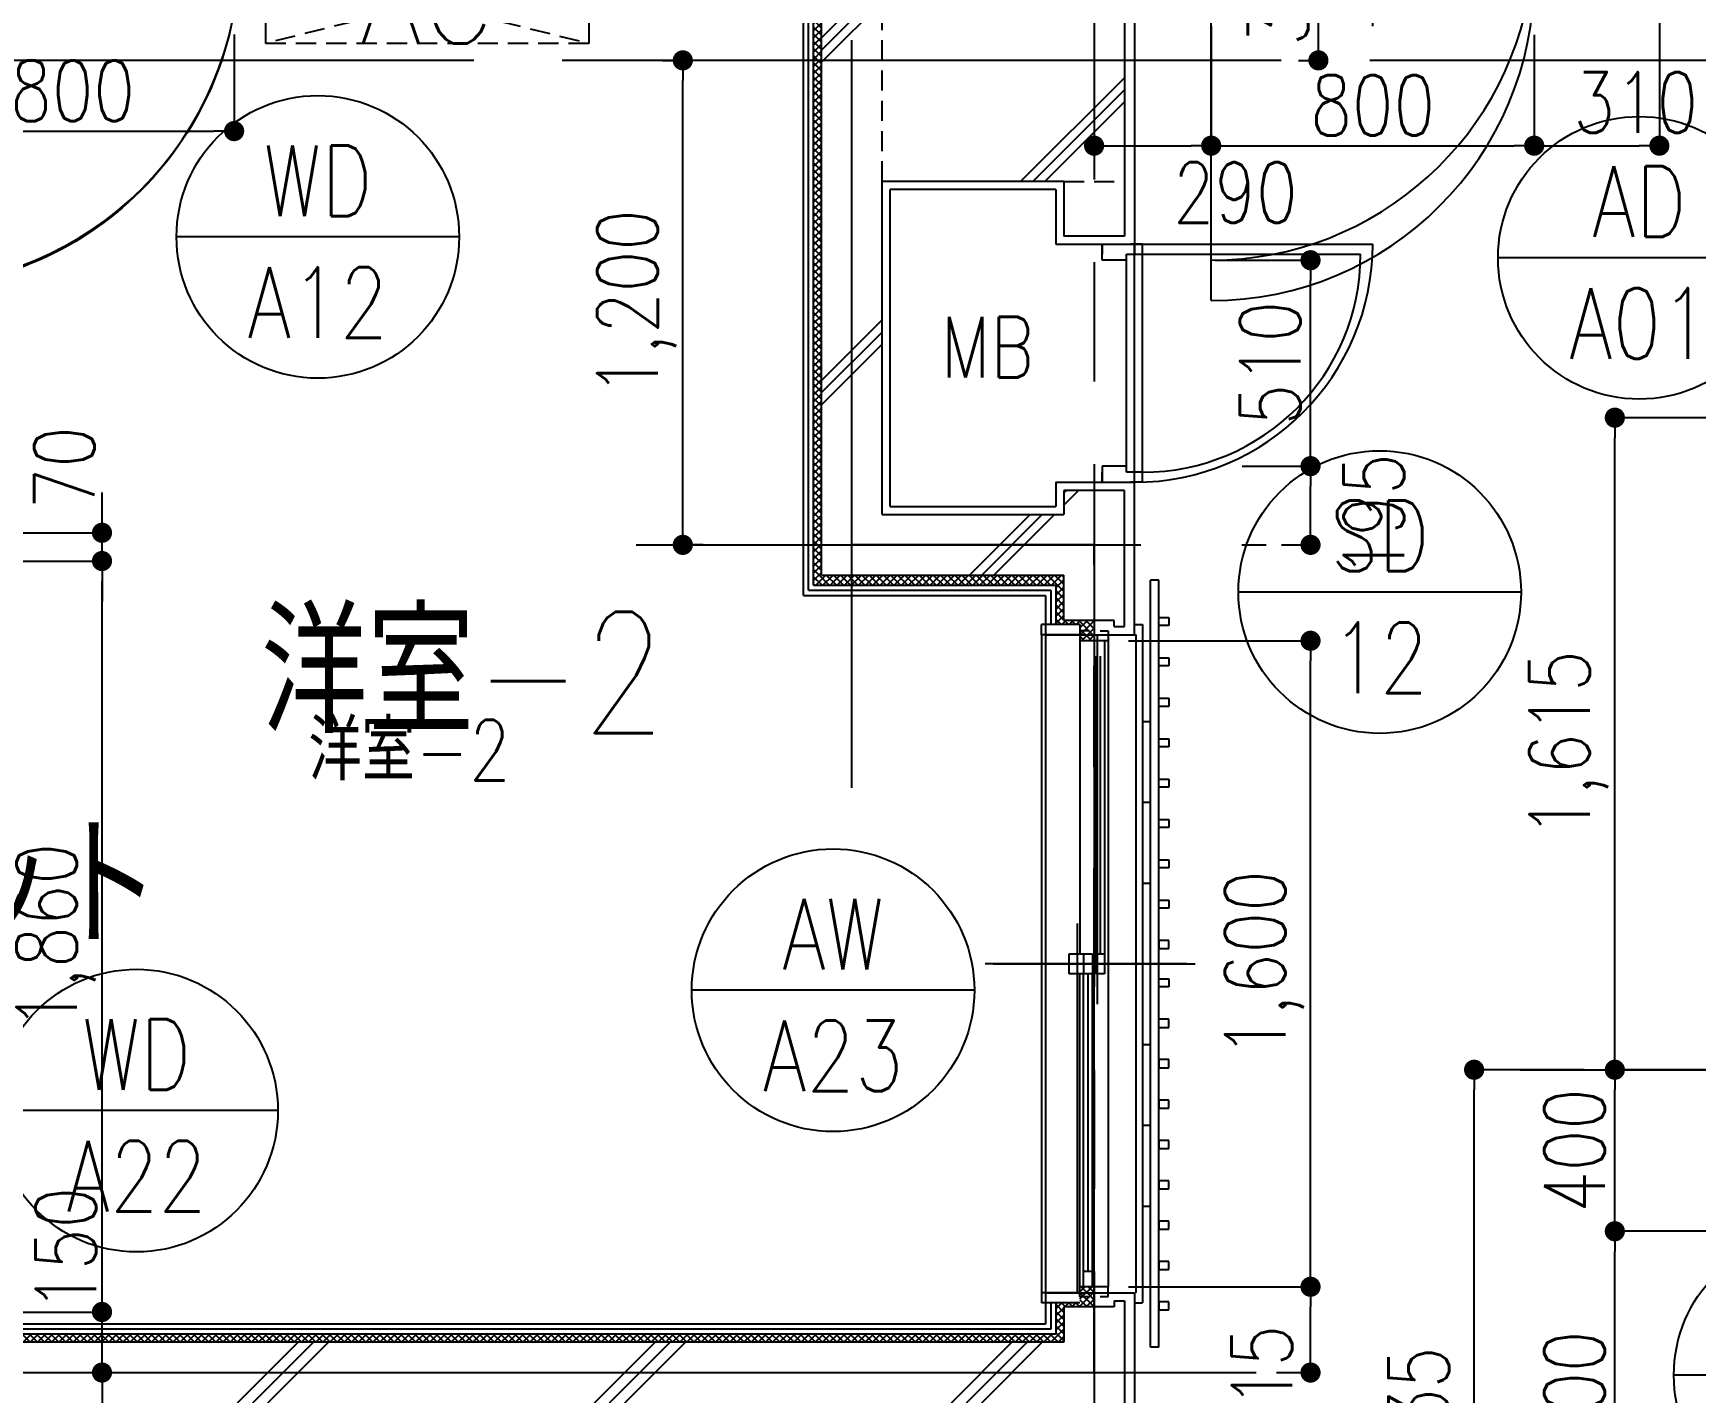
# Model space of a CAD drawing. Header units: millimetres. Extents: x 15495 to 166182, y -39946 to 18307.
# Drawn here: x 99362 to 103480, y -31061 to -27694 of the extents above; entities that cross this region are included whole.
import ezdxf
from ezdxf.enums import TextEntityAlignment as Align

# ---------------------------------------------------------------- set-up
doc = ezdxf.new("R2010")
doc.units = ezdxf.units.MM
doc.header["$LTSCALE"] = 1000
doc.linetypes.add('CENTER', pattern=[2, 1.25, -0.25, 0.25, -0.25])
doc.linetypes.add('DASHED2', pattern=[0.375, 0.25, -0.125])
doc.layers.get('0').update_dxf_attribs({"linetype": 'CONTINUOUS'})
for name, color, linetype in [('DT_ID', 13, 'CONTINUOUS'), ('E_TEXT', 3, 'CONTINUOUS'), ('F_FITT1-100', 5, 'CONTINUOUS'), ('F_FITT1-50', 5, 'CONTINUOUS'), ('F_FITT2-100', 1, 'CONTINUOUS'), ('F_FITT2-50', 1, 'CONTINUOUS'), ('K-A_EQP-50', 60, 'CONTINUOUS'), ('SF-F_FITT1-100', 5, 'CONTINUOUS'), ('TF-A_ELSE-100', 6, 'CONTINUOUS'), ('TF-A_ELSE-50', 6, 'CONTINUOUS'), ('TF-A_EQP-50', 60, 'CONTINUOUS'), ('TF-DT_ID-100', 13, 'CONTINUOUS'), ('TF-E_DIM-50', 3, 'CONTINUOUS'), ('TF-E_GRID-100', 1, 'CENTER'), ('TF-E_GRID-50', 1, 'CENTER'), ('TF-E_TEXT-100', 3, 'CONTINUOUS'), ('TF-E_TEXT-50', 3, 'CONTINUOUS'), ('TF-F_FINI1-100', 190, 'CONTINUOUS'), ('TF-F_FINI1-50', 190, 'CONTINUOUS'), ('TF-F_FINI2-50', 1, 'CONTINUOUS'), ('TF-F_FITT1-100', 5, 'CONTINUOUS'), ('TF-F_FITT1-50', 5, 'CONTINUOUS'), ('TF-F_HAT1-50', 9, 'CONTINUOUS'), ('TF-F_LAY2-100', 6, 'CONTINUOUS'), ('TF-F_LAY2-50', 6, 'CONTINUOUS'), ('TF-H-AREA-50', 1, 'CENTER'), ('TF-R_COLM-50', 7, 'CONTINUOUS'), ('TF-R_EWALL-50', 7, 'CONTINUOUS'), ('TF-U_FIRE-50', 9, 'CONTINUOUS'), ('TF-U_LGS-50', 120, 'CONTINUOUS')]:
    doc.layers.add(name, color=color, linetype=linetype)
doc.styles.add('DIM', font='romans.shx', dxfattribs={"width": 0.8, "bigfont": 'bigfont.shx'})
doc.styles.add('ROOM', font='romans.shx', dxfattribs={"width": 0.8, "bigfont": 'bigfont.shx'})
doc.styles.get("Standard").update_dxf_attribs({"font": 'txt.shx', "bigfont": 'bigfont.shx'})
doc.dimstyles.new('DIM50_3_3', dxfattribs={"dimscale": 50, "dimtxt": 3, "dimasz": 1, "dimexe": 0, "dimexo": 1, "dimgap": 0.5, "dimtad": 1, "dimdec": 1, "dimdsep": 46, "dimlunit": 6, "dimtxsty": 'DIM', "dimblk1": 'DOT', "dimblk2": 'DOT', "dimsah": 1, "dimcen": 1, "dimclrd": 256, "dimclre": 256, "dimclrt": 256, "dimadec": 0, "dimazin": 0, "dimtfac": 1, "dimtdec": 1, "dimtix": 1, "dimtmove": 2, "dimatfit": 3, "dimldrblk": 'DOT', "dimfxl": 1, "dimtvp": 0.833333, "dimtolj": 1, "dimarcsym": 0})
pattern_1 = [(45, (-133336.485, -63816.77), (-8.8388348, 8.8388348), []), (135, (-133336.485, -63816.77), (-8.8388348, -8.8388348), [])]

# ---------------------------------------------------------------- blocks, each defined once
blk = doc.blocks.new('TATEGU-KIGOU')
at = {"color": 2}
blk.add_line((350, 0), (-350, 0), dxfattribs=at)
blk.add_circle((0, 0), 350, dxfattribs=at)
at = {"color": 2, "style": 'ROOM', "width": 0.8}
for tag, p in [('建具種別', (0, 51.6)), ('建具番号', (0, -250.1))]:
    blk.add_attdef(tag, text='', height=175, dxfattribs=at).set_placement(p, align=Align.CENTER)
at = {"flags": 1}
for tag, p in [('内法寸法（W）', (-414, -713.8)), ('内法寸法（H）', (-414, -1063.8)), ('階', (-373.6, -1414.3)), ('部屋名', (-373.6, -1786.8)), ('メーカー名', (-373.6, -2148.9)), ('値段', (-373.6, -2498.9)), ('重量', (-373.6, -2848.9)), ('建具形状', (-373.6, -3199)), ('開閉方式', (-373.6, -3549)), ('取付場所', (-373.6, -3899)), ('見込', (-373.6, -4296.3)), ('扉厚', (-373.6, -4646.3)), ('仕上', (-373.6, -4996.3)), ('ガラス', (-373.6, -5346.3)), ('建具金物', (-373.6, -5696.3)), ('枠形状', (-373.6, -6046.3)), ('沓摺形状', (-373.6, -6396.3)), ('特記事項', (-373.6, -6746.3)), ('防火性能', (-373.6, -7096.3))]:
    blk.add_attdef(tag, p, '', height=175, dxfattribs=at)
blk = doc.blocks.new('AD-A01_100')
at = {"layer": 'F_FITT1-100'}
blk.add_line((0, -719.999925), (0, 0), dxfattribs=at)
blk.add_arc((0, 80.000075), 800, 270, 354.260824124, dxfattribs=at)
blk = doc.blocks.new('SD-12_100')
at = {"layer": 'F_FITT1-100'}
for p, q in [((0, 0), (590.0005, 0)), ((0, -590.0005), (0, 0))]:
    blk.add_line(p, q, dxfattribs=at)
blk.add_arc((0, 0), 590.0005, 270, 0, dxfattribs=at)
blk = doc.blocks.new('WD-A12_100')
at = {"layer": 'F_FITT1-100'}
blk.add_line((0, 0), (-2.9, 830), dxfattribs=at)
blk.add_arc((0, 0), 830, 0, 90.1978, dxfattribs=at)
blk = doc.blocks.new('ROOM')
at = {"layer": 'DT_ID', "flags": 1}
for tag, p in [('室番号', (0, 500)), ('面積', (0, -500)), ('内装制限', (0, -1000)), ('仕上レベル', (0, -1500)), ('スラブレベル', (0, -2000)), ('天井高', (0, -2500)), ('床下地', (0, -3000)), ('床仕上', (0, -3500)), ('巾木高さ', (0, -4000)), ('巾木仕上', (0, -4500)), ('壁下地', (0, -5000)), ('壁仕上', (0, -5500)), ('天井下地', (0, -6000)), ('天井仕上', (0, -6500)), ('見切縁', (0, -7000)), ('備考', (0, -7500))]:
    blk.add_attdef(tag, p, '', height=300, dxfattribs=at)
at = {"layer": 'E_TEXT', "style": 'ROOM', "width": 0.8}
blk.add_attdef('室名', (0, 0), '', height=300, dxfattribs=at)
blk = doc.blocks.new('AW-A23_100')
at = {"layer": 'F_FITT1-100'}
for p, q in [((128.4, 715), (128.4, 1630)), ((78.4, 915), (78.4, 0)), ((-101.6, 815), (303.4, 815))]:
    blk.add_line(p, q, dxfattribs=at)
at = {"layer": 'F_FITT2-100'}
for p, q in [((0, 1630), (0, 0)), ((223.4, 1630), (223.4, 0))]:
    blk.add_line(p, q, dxfattribs=at)
at = {"layer": 'SF-F_FITT1-100'}
blk.add_line((350, 814.7), (-150, 814.7), dxfattribs=at)
blk = doc.blocks.new('TF-BLOCK_100')
at = {"layer": 'TF-A_ELSE-100'}
for p, q in [((10840, 3312.5), (10840, 5212.5)), ((10860, 5212.5), (10840, 5212.5)), ((10860, 3312.5), (10860, 5212.5)), ((10860, 3312.5), (10840, 3312.5))]:
    blk.add_line(p, q, dxfattribs=at)
at = {"layer": 'TF-E_GRID-100'}
for p, q in [((10700, 15500), (10700, -4608.96)), ((30632.81, 6500), (-4082.3, 6500))]:
    blk.add_line(p, q, dxfattribs=at)
at = {"layer": 'TF-F_FINI1-100'}
for p, q in [((9980, 5175), (9980, 6765)), ((10800, 6625), (10800, 6020)), ((10195, 5395), (10195, 6180)), ((10605, 6180), (10195, 6180)), ((10605, 6180), (10605, 6045)), ((10605, 6045), (10800, 6045)), ((10605.2, 5455.36), (10605, 5395)), ((10605.2, 5455.36), (10800.2, 5455.36)), ((10800, 5077.5), (10800, 5455.37)), ((10195, 5395), (10605, 5395)), ((9980, 5175), (10580, 5175)), ((10580, 5175), (10580, 5077.51)), ((10580, 5077.51), (10804.27, 5077.51)), ((10580, 3447.51), (10580, 3370)), ((10580, 3447.51), (10800, 3447.51)), ((10800, 3447.5), (10800, 3150)), ((10580, 3370), (6829.5, 3370))]:
    blk.add_line(p, q, dxfattribs=at)
at = {"layer": 'TF-F_LAY2-100'}
for p, q in [((10820, 4862.5), (10840, 4862.5)), ((10820, 4662.5), (10840, 4662.5)), ((10820, 4462.5), (10840, 4462.5)), ((10820, 4262.5), (10840, 4262.5)), ((10820, 4262.5), (10840, 4262.5)), ((10820, 4062.5), (10840, 4062.5)), ((10820, 3862.5), (10840, 3862.5)), ((10820, 3662.5), (10840, 3662.5))]:
    blk.add_line(p, q, dxfattribs=at)
at = {"layer": 'TF-F_LAY2-100', "linetype": 'Continuous'}
blk.add_line((10820, 3462.5), (10840, 3462.5), dxfattribs=at)
at = {"layer": 'TF-DT_ID-100'}
for p, values in [((8777.28, 6062.83), {'建具種別': 'WD', '建具番号': 'A12'}), ((12050.32, 6010.98), {'建具種別': 'AD', '建具番号': 'A01'}), ((11407.3, 5183.17), {'建具種別': 'SD', '建具番号': '12'}), ((10053.47, 4196.93), {'建具種別': 'AW', '建具番号': 'A23'}), ((8328.39, 3898.8), {'建具種別': 'WD', '建具番号': 'A22'}), ((12485.87, 3243.37), {'建具種別': 'AD', '建具番号': 'A01'})]:
    blk.add_blockref('TATEGU-KIGOU', p, dxfattribs=at).add_auto_attribs(values)
at = {"layer": 'TF-E_TEXT-100'}
ref = blk.add_blockref('ROOM', (8636.81, 4833.98), dxfattribs=at)
ref.add_attrib('室名', '洋室-2', (8636.81, 4833.98), dxfattribs={"height": 300, "style": 'ROOM', "width": 0.8})
ref = blk.add_blockref('ROOM', (6802.32, 4305.75), dxfattribs=at)
ref.add_attrib('室名', 'クローゼット', (6802.32, 4305.75), dxfattribs={"height": 300, "style": 'ROOM', "width": 0.8})
at = {"layer": 'TF-F_FITT1-100', "yscale": -1}
blk.add_blockref('WD-A12_100', (7752.58, 6765), dxfattribs=at)
at = {"layer": 'TF-F_FITT1-100'}
for name, p in [('AD-A01_100', (10990, 6725)), ('SD-12_100', (10800, 6045)), ('AW-A23_100', (10580, 3447.51))]:
    blk.add_blockref(name, p, dxfattribs=at)
blk = doc.blocks.new('DOT')
at = {"color": 0, "linetype": 'ByBlock'}
blk.add_line((-0.5, 0), (-1, 0), dxfattribs=at)
at = {"color": 0, "linetype": 'ByBlock', "const_width": 0.5}
blk.add_lwpolyline([(-0.25, 0, 1), (0.25, 0, 1)], format="xyb", close=True, dxfattribs=at)
blk = doc.blocks.new('*D704')
at = {"layer": 'TF-E_DIM-50', "lineweight": -2}
for p, q in [((103079.6, -27710.4), (103079.6, -27972.7)), ((102279.6, -27734.1), (102279.6, -27972.7)), ((102329.6, -27972.7), (103029.6, -27972.7))]:
    blk.add_line(p, q, dxfattribs=at)
at = {"layer": 'TF-E_DIM-50', "lineweight": -2, "xscale": 50, "yscale": 50, "zscale": 50, "rotation": 180}
blk.add_blockref('DOT', (102279.6, -27972.7), dxfattribs=at)
at = {"layer": 'TF-E_DIM-50', "lineweight": -2, "xscale": 50, "yscale": 50, "zscale": 50}
blk.add_blockref('DOT', (103079.6, -27972.7), dxfattribs=at)
at = {"layer": 'TF-E_DIM-50', "insert": (102679.6, -27872.7), "char_height": 150, "attachment_point": 5, "style": 'DIM'}
blk.add_mtext('\\A1;800', dxfattribs=at)
blk = doc.blocks.new('_DOT')
at = {"color": 0, "linetype": 'ByBlock'}
blk.add_line((-0.5, 0), (-1, 0), dxfattribs=at)
at = {"color": 0, "linetype": 'ByBlock', "const_width": 0.5}
blk.add_lwpolyline([(-0.25, 0, 1), (0.25, 0, 1)], format="xyb", close=True, dxfattribs=at)
blk = doc.blocks.new('AD-A01_50')
at = {"layer": 'F_FITT1-50'}
for p, q in [((-60, 720), (-60, -140)), ((-460, 40), (-460, -240)), ((-920, -140), (-920, -60)), ((-920, -60), (-860, -60)), ((-860.0015, -140), (-860.0015, -60)), ((-59.9985, -80), (-860, -80)), ((0.0015, -60), (-59.9985, -60)), ((-59.9985, -120), (-860, -120)), ((-860, -140), (-920, -140)), ((-59.9985, -140), (0.0015, -140))]:
    blk.add_line(p, q, dxfattribs=at)
blk.add_arc((-60, -80), 800, 90, 180, dxfattribs=at)
blk = doc.blocks.new('*D702')
at = {"layer": 'TF-E_DIM-50', "lineweight": -2}
for p, q in [((102406.1, -28766.4), (102525.6, -28766.4)), ((102525.6, -28911.4), (102525.6, -28816.4)), ((102454, -28961.4), (102525.6, -28961.4))]:
    blk.add_line(p, q, dxfattribs=at)
at = {"layer": 'TF-E_DIM-50', "lineweight": -2, "xscale": 50, "yscale": 50, "zscale": 50}
for p, rotation in [((102525.6, -28766.4), 90), ((102525.6, -28961.4), 270)]:
    blk.add_blockref('DOT', p, dxfattribs=dict(at, rotation=rotation))
at = {"layer": 'TF-E_DIM-50', "insert": (102682.5, -28889), "char_height": 150, "attachment_point": 5, "rotation": 90, "style": 'DIM'}
blk.add_mtext('\\A1;195', dxfattribs=at)
blk = doc.blocks.new('SD-12_50')
at = {"layer": 'F_FITT1-50'}
for p, q in [((-79.99925, 0), (-49.99925, 0)), ((-79.99925, 0), (-79.99925, -25)), ((-79.99925, -40), (-79.99925, 0)), ((20.00075, 0), (-9.99925, 0)), ((20.00075, -590), (20.00075, 0)), ((-19.99925, -40), (-79.99925, -40)), ((-19.99925, -565), (-19.99925, -25)), ((-19.99925, -25), (560.00075, -25)), ((-19.99925, -550), (-79.99925, -550)), ((-79.99925, -550), (-79.99925, -590)), ((-79.99925, -590), (-79.99925, -565)), ((20.00075, -565), (-19.99925, -565)), ((-79.99925, -590), (-49.99925, -590)), ((20.00075, -590), (-9.99925, -590))]:
    blk.add_line(p, q, dxfattribs=at)
blk.add_arc((20.00075, -25), 540, 270, 0, dxfattribs=at)
blk = doc.blocks.new('*D636')
at = {"layer": 'TF-E_DIM-50', "lineweight": -2}
for p, q in [((102289.5, -28256.4), (102525.6, -28256.4)), ((102525.6, -28716.4), (102525.6, -28306.4)), ((102356.1, -28766.4), (102525.6, -28766.4))]:
    blk.add_line(p, q, dxfattribs=at)
at = {"layer": 'TF-E_DIM-50', "lineweight": -2, "xscale": 50, "yscale": 50, "zscale": 50}
for p, rotation in [((102525.6, -28256.4), 90), ((102525.6, -28766.4), 270)]:
    blk.add_blockref('DOT', p, dxfattribs=dict(at, rotation=rotation))
at = {"layer": 'TF-E_DIM-50', "insert": (102425.6, -28511.4), "char_height": 150, "attachment_point": 5, "rotation": 90, "style": 'DIM'}
blk.add_mtext('\\A1;510', dxfattribs=at)
blk = doc.blocks.new('*D634')
at = {"layer": 'TF-E_DIM-50', "lineweight": -2}
for p, q in [((100920.9, -27761.4), (100970.9, -27761.4)), ((100970.9, -28911.4), (100970.9, -27811.4)), ((101020.9, -28961.4), (100970.9, -28961.4))]:
    blk.add_line(p, q, dxfattribs=at)
at = {"layer": 'TF-E_DIM-50', "lineweight": -2, "xscale": 50, "yscale": 50, "zscale": 50}
for p, rotation in [((100970.9, -27761.4), 90), ((100970.9, -28961.4), 270)]:
    blk.add_blockref('DOT', p, dxfattribs=dict(at, rotation=rotation))
at = {"layer": 'TF-E_DIM-50', "insert": (100856.6, -28361.4), "char_height": 150, "attachment_point": 5, "rotation": 90, "style": 'DIM'}
blk.add_mtext('\\A1;1,200', dxfattribs=at)
blk = doc.blocks.new('WD-A12_50')
at = {"layer": 'F_FITT1-50'}
for p, q in [((-440, 146.9), (-440, -93.1)), ((-880, 90), (-855, 90)), ((-880, 90), (-880, -10)), ((-855, 90), (-855, 45.4)), ((0, 90), (-25, 90)), ((-25, 90), (-25, 45.4)), ((0, 90), (0, -10)), ((-840, 45.4), (-855, 45.4)), ((-840, 31.5), (-840, 45.4)), ((-40, 31.5), (-40, 45.4)), ((-40, 45.4), (-25, 45.4)), ((-855, 31.5), (-855, -10)), ((-855, 31.5), (-840, 31.5)), ((-26.8, 29.7), (-853.1, 29.7)), ((-853.1, 29.7), (-853.1, -0.8)), ((-25, 31.5), (-40, 31.5)), ((-26.8, 29.7), (-26.8, -0.8)), ((-25, 31.5), (-25, -10)), ((-855, -10), (-880, -10)), ((-853.1, -0.8), (-26.8, -0.8)), ((-853.1, -0.8), (-853.1, -824.8)), ((-25, -10), (0, -10))]:
    blk.add_line(p, q, dxfattribs=at)
blk.add_arc((-852.8, 1.2), 826, 269.9767, 359.8636, dxfattribs=at)
blk = doc.blocks.new('*D601')
at = {"layer": 'TF-E_DIM-50', "lineweight": -2}
for p, q in [((102074.6, -30798.9), (102525.6, -30798.9)), ((102525.6, -30961.4), (102525.6, -30848.9)), ((102441.3, -31011.4), (102525.6, -31011.4))]:
    blk.add_line(p, q, dxfattribs=at)
at = {"layer": 'TF-E_DIM-50', "lineweight": -2, "xscale": 50, "yscale": 50, "zscale": 50}
for p, rotation in [((102525.6, -30798.9), 90), ((102525.6, -31011.4), 270)]:
    blk.add_blockref('DOT', p, dxfattribs=dict(at, rotation=rotation))
at = {"layer": 'TF-E_DIM-50', "insert": (102405.2, -31047.9), "char_height": 150, "attachment_point": 5, "rotation": 90, "style": 'DIM'}
blk.add_mtext('\\A1;215', dxfattribs=at)
blk = doc.blocks.new('*D599')
at = {"layer": 'TF-E_DIM-50', "lineweight": -2}
for p, q in [((99532.4, -30811.4), (99532.4, -30761.4)), ((99079.6, -30861.4), (99532.4, -30861.4)), ((99532.4, -31011.4), (99532.4, -30861.4)), ((99402.5, -31011.4), (99532.4, -31011.4)), ((99532.4, -31061.4), (99532.4, -31111.4))]:
    blk.add_line(p, q, dxfattribs=at)
at = {"layer": 'TF-E_DIM-50', "lineweight": -2, "xscale": 50, "yscale": 50, "zscale": 50}
for p, rotation in [((99532.4, -30861.4), 270), ((99532.4, -31011.4), 90)]:
    blk.add_blockref('DOT', p, dxfattribs=dict(at, rotation=rotation))
at = {"layer": 'TF-E_DIM-50', "insert": (99442.8, -30706), "char_height": 150, "attachment_point": 5, "rotation": 90, "style": 'DIM'}
blk.add_mtext('\\A1;150', dxfattribs=at)
blk = doc.blocks.new('*D598')
at = {"layer": 'TF-E_DIM-50', "lineweight": -2}
for p, q in [((99079.6, -29001.4), (99532.4, -29001.4)), ((99532.4, -30811.4), (99532.4, -29051.4)), ((99169.2, -30861.4), (99532.4, -30861.4))]:
    blk.add_line(p, q, dxfattribs=at)
at = {"layer": 'TF-E_DIM-50', "lineweight": -2, "xscale": 50, "yscale": 50, "zscale": 50}
for p, rotation in [((99532.4, -29001.4), 90), ((99532.4, -30861.4), 270)]:
    blk.add_blockref('DOT', p, dxfattribs=dict(at, rotation=rotation))
at = {"layer": 'TF-E_DIM-50', "insert": (99418.1, -29931.4), "char_height": 150, "attachment_point": 5, "rotation": 90, "style": 'DIM'}
blk.add_mtext('\\A1;1,860', dxfattribs=at)
blk = doc.blocks.new('*D628')
at = {"layer": 'TF-E_DIM-50', "lineweight": -2}
for p, q in [((99532.4, -28881.4), (99532.4, -28831.4)), ((99097, -28931.4), (99532.4, -28931.4)), ((99532.4, -29001.4), (99532.4, -28931.4)), ((99079.6, -29001.4), (99532.4, -29001.4)), ((99532.4, -29051.4), (99532.4, -29101.4))]:
    blk.add_line(p, q, dxfattribs=at)
at = {"layer": 'TF-E_DIM-50', "lineweight": -2, "xscale": 50, "yscale": 50, "zscale": 50}
for p, rotation in [((99532.4, -28931.4), 270), ((99532.4, -29001.4), 90)]:
    blk.add_blockref('DOT', p, dxfattribs=dict(at, rotation=rotation))
at = {"layer": 'TF-E_DIM-50', "insert": (99439.2, -28770.5), "char_height": 150, "attachment_point": 5, "rotation": 90, "style": 'DIM'}
blk.add_mtext('\\A1;70', dxfattribs=at)
blk = doc.blocks.new('*D600')
at = {"layer": 'TF-E_DIM-50', "lineweight": -2}
for p, q in [((102074.6, -29198.9), (102525.6, -29198.9)), ((102525.6, -30748.9), (102525.6, -29248.9)), ((102074.6, -30798.9), (102525.6, -30798.9))]:
    blk.add_line(p, q, dxfattribs=at)
at = {"layer": 'TF-E_DIM-50', "lineweight": -2, "xscale": 50, "yscale": 50, "zscale": 50}
for p, rotation in [((102525.6, -29198.9), 90), ((102525.6, -30798.9), 270)]:
    blk.add_blockref('DOT', p, dxfattribs=dict(at, rotation=rotation))
at = {"layer": 'TF-E_DIM-50', "insert": (102411.3, -29998.9), "char_height": 150, "attachment_point": 5, "rotation": 90, "style": 'DIM'}
blk.add_mtext('\\A1;1,600', dxfattribs=at)
blk = doc.blocks.new('AW-A23_50')
at = {"layer": 'F_FITT1-50'}
for p, q in [((65, 10.001375), (65, -14.998625)), ((65, 10.001375), (85, 10.001375)), ((115, 10.001375), (135, 10.001375)), ((135, 25.001375), (230, 25.001375)), ((135, 10.001375), (135, -14.998625)), ((135, 0.001375), (230, 0.001375)), ((230, 0.001375), (230, 25.001375)), ((65, -14.998625), (135, -14.998625)), ((104, -14.998625), (104, -52.998625)), ((126, -14.998625), (126, -52.998625)), ((104, -52.998625), (126, -52.998625)), ((115, -52.998625), (115, -789.998875)), ((349.99925, -814.998625), (-150.00075, -814.998625)), ((74, -839.998875), (74, -789.998875)), ((74, -789.998875), (96, -789.998875)), ((96, -789.998875), (96, -839.998875)), ((104, -839.998875), (104, -789.998875)), ((104, -789.998875), (161.5, -789.998875)), ((126, -839.998875), (126, -789.998875)), ((161.5, -789.998875), (161.5, -839.998875)), ((96, -839.998875), (74, -839.998875)), ((85, -1576.998625), (85, -839.998875)), ((161.5, -839.998875), (104, -839.998875)), ((74, -1614.998625), (74, -1576.998625)), ((65, -1614.998625), (135, -1614.998625)), ((65, -1639.998625), (65, -1614.998625)), ((85, -1639.998625), (65, -1639.998625)), ((115, -1639.998625), (135, -1639.998625)), ((135, -1639.998625), (135, -1614.998625)), ((135, -1629.998625), (230, -1629.998625)), ((135, -1654.998625), (135, -1639.998625)), ((230, -1629.998625), (230, -1654.998625)), ((135, -1654.998625), (230, -1654.998625))]:
    blk.add_line(p, q, dxfattribs=at)
at = {"layer": 'F_FITT2-50'}
for p, q in [((-20, -1654.998), (-20, 25.00075)), ((0, 25.00075), (-20, 25.00075)), ((230, -1629.998625), (230, 0.001375)), ((65, -1614.998625), (65, -14.998625)), ((104, -14.998625), (104, -789.998875)), ((126, -14.998625), (126, -789.998875)), ((135, -14.998625), (135, -789.998875)), ((74, -1576.998625), (74, -839.998875)), ((96, -1576.998625), (96, -839.998875)), ((135, -1614.998625), (135, -839.998875)), ((0, -1654.998), (-20, -1654.998))]:
    blk.add_line(p, q, dxfattribs=at)
blk = doc.blocks.new('*D602')
at = {"layer": 'TF-E_DIM-50', "lineweight": -2}
for p, q in [((99059.6, -27702.4), (99059.6, -27936.6)), ((99859.6, -27697), (99859.6, -27936.6)), ((99109.6, -27936.6), (99809.6, -27936.6))]:
    blk.add_line(p, q, dxfattribs=at)
at = {"layer": 'TF-E_DIM-50', "lineweight": -2, "xscale": 50, "yscale": 50, "zscale": 50, "rotation": 180}
blk.add_blockref('DOT', (99059.6, -27936.6), dxfattribs=at)
at = {"layer": 'TF-E_DIM-50', "lineweight": -2, "xscale": 50, "yscale": 50, "zscale": 50}
blk.add_blockref('DOT', (99859.6, -27936.6), dxfattribs=at)
at = {"layer": 'TF-E_DIM-50', "insert": (99459.6, -27836.6), "char_height": 150, "attachment_point": 5, "style": 'DIM'}
blk.add_mtext('\\A1;800', dxfattribs=at)
blk = doc.blocks.new('AC')
at = {"layer": 'K-A_EQP-50', "linetype": 'DASHED2', "ltscale": 0.2}
for p, q in [((-800, 0), (-800, 200)), ((0, 200), (-800, 0)), ((-800, 200), (0, 0)), ((-800, 200), (0, 200)), ((0, 200), (0, 0)), ((0, 0), (-800, 0))]:
    blk.add_line(p, q, dxfattribs=at)
at = {"layer": 'K-A_EQP-50'}
blk.add_text('AC', height=200, dxfattribs=at).set_placement((-400, 100), align=Align.MIDDLE)
blk = doc.blocks.new('*D639')
at = {"layer": 'TF-E_DIM-50', "lineweight": -2}
for p, q in [((102129.6, -27381.4), (102545.1, -27381.4)), ((102545.1, -27711.4), (102545.1, -27431.4)), ((102496, -27761.4), (102545.1, -27761.4))]:
    blk.add_line(p, q, dxfattribs=at)
at = {"layer": 'TF-E_DIM-50', "lineweight": -2, "xscale": 50, "yscale": 50, "zscale": 50}
for p, rotation in [((102545.1, -27381.4), 90), ((102545.1, -27761.4), 270)]:
    blk.add_blockref('DOT', p, dxfattribs=dict(at, rotation=rotation))
at = {"layer": 'TF-E_DIM-50', "insert": (102445.1, -27571.4), "char_height": 150, "attachment_point": 5, "rotation": 90, "style": 'DIM'}
blk.add_mtext('\\A1;380', dxfattribs=at)
blk = doc.blocks.new('*D635')
at = {"layer": 'TF-E_DIM-50', "lineweight": -2}
for p, q in [((102279.6, -27676.4), (102279.6, -27972.7)), ((101989.6, -27748.3), (101989.6, -27972.7)), ((102039.6, -27972.7), (102229.6, -27972.7))]:
    blk.add_line(p, q, dxfattribs=at)
at = {"layer": 'TF-E_DIM-50', "lineweight": -2, "xscale": 50, "yscale": 50, "zscale": 50, "rotation": 180}
blk.add_blockref('DOT', (101989.6, -27972.7), dxfattribs=at)
at = {"layer": 'TF-E_DIM-50', "lineweight": -2, "xscale": 50, "yscale": 50, "zscale": 50}
blk.add_blockref('DOT', (102279.6, -27972.7), dxfattribs=at)
at = {"layer": 'TF-E_DIM-50', "insert": (102339.2, -28088.7), "char_height": 150, "attachment_point": 5, "style": 'DIM'}
blk.add_mtext('\\A1;290', dxfattribs=at)
blk = doc.blocks.new('*D658')
at = {"layer": 'TF-E_DIM-50', "lineweight": -2}
for p, q in [((103868.1, -30661.4), (103279.3, -30661.4)), ((103279.3, -31411.4), (103279.3, -30711.4)), ((103817.9, -31461.4), (103279.3, -31461.4))]:
    blk.add_line(p, q, dxfattribs=at)
at = {"layer": 'TF-E_DIM-50', "lineweight": -2, "xscale": 50, "yscale": 50, "zscale": 50}
for p, rotation in [((103279.3, -30661.4), 90), ((103279.3, -31461.4), 270)]:
    blk.add_blockref('DOT', p, dxfattribs=dict(at, rotation=rotation))
at = {"layer": 'TF-E_DIM-50', "insert": (103179.3, -31061.4), "char_height": 150, "attachment_point": 5, "rotation": 90, "style": 'DIM'}
blk.add_mtext('\\A1;800', dxfattribs=at)
blk = doc.blocks.new('*D745')
at = {"layer": 'TF-E_DIM-50', "lineweight": -2}
for p, q in [((103203.2, -30261.4), (102930.8, -30261.4)), ((102930.8, -32046.4), (102930.8, -30311.4)), ((102982.1, -32096.4), (102930.8, -32096.4))]:
    blk.add_line(p, q, dxfattribs=at)
at = {"layer": 'TF-E_DIM-50', "lineweight": -2, "xscale": 50, "yscale": 50, "zscale": 50}
for p, rotation in [((102930.8, -30261.4), 90), ((102930.8, -32096.4), 270)]:
    blk.add_blockref('DOT', p, dxfattribs=dict(at, rotation=rotation))
at = {"layer": 'TF-E_DIM-50', "insert": (102816.5, -31178.9), "char_height": 150, "attachment_point": 5, "rotation": 90, "style": 'DIM'}
blk.add_mtext('\\A1;1,835', dxfattribs=at)
blk = doc.blocks.new('*D655')
at = {"layer": 'TF-E_DIM-50', "lineweight": -2}
for p, q in [((104129.6, -28646.4), (103279.3, -28646.4)), ((103279.3, -30211.4), (103279.3, -28696.4)), ((103369, -30261.4), (103279.3, -30261.4))]:
    blk.add_line(p, q, dxfattribs=at)
at = {"layer": 'TF-E_DIM-50', "lineweight": -2, "xscale": 50, "yscale": 50, "zscale": 50}
for p, rotation in [((103279.3, -28646.4), 90), ((103279.3, -30261.4), 270)]:
    blk.add_blockref('DOT', p, dxfattribs=dict(at, rotation=rotation))
at = {"layer": 'TF-E_DIM-50', "insert": (103165, -29453.9), "char_height": 150, "attachment_point": 5, "rotation": 90, "style": 'DIM'}
blk.add_mtext('\\A1;1,615', dxfattribs=at)
blk = doc.blocks.new('*D657')
at = {"layer": 'TF-E_DIM-50', "lineweight": -2}
for p, q in [((104129.6, -30261.4), (103279.3, -30261.4)), ((103279.3, -30611.4), (103279.3, -30311.4)), ((103829.1, -30661.4), (103279.3, -30661.4))]:
    blk.add_line(p, q, dxfattribs=at)
at = {"layer": 'TF-E_DIM-50', "lineweight": -2, "xscale": 50, "yscale": 50, "zscale": 50}
for p, rotation in [((103279.3, -30261.4), 90), ((103279.3, -30661.4), 270)]:
    blk.add_blockref('DOT', p, dxfattribs=dict(at, rotation=rotation))
at = {"layer": 'TF-E_DIM-50', "insert": (103179.3, -30461.4), "char_height": 150, "attachment_point": 5, "rotation": 90, "style": 'DIM'}
blk.add_mtext('\\A1;400', dxfattribs=at)
blk = doc.blocks.new('*D576')
at = {"layer": 'TF-E_DIM-50', "lineweight": -2}
for p, q in [((103079.6, -27698), (103079.6, -27972.7)), ((103389.6, -27811.4), (103389.6, -27972.7)), ((103129.6, -27972.7), (103339.6, -27972.7))]:
    blk.add_line(p, q, dxfattribs=at)
at = {"layer": 'TF-E_DIM-50', "lineweight": -2, "xscale": 50, "yscale": 50, "zscale": 50, "rotation": 180}
blk.add_blockref('DOT', (103079.6, -27972.7), dxfattribs=at)
at = {"layer": 'TF-E_DIM-50', "lineweight": -2, "xscale": 50, "yscale": 50, "zscale": 50}
blk.add_blockref('DOT', (103389.6, -27972.7), dxfattribs=at)
at = {"layer": 'TF-E_DIM-50', "insert": (103330.9, -27865.6), "char_height": 150, "attachment_point": 5, "style": 'DIM'}
blk.add_mtext('\\A1;310', dxfattribs=at)
blk = doc.blocks.new('TF-BLOCK_50')
at = {"layer": 'TF-F_HAT1-50'}
h = blk.add_hatch(dxfattribs=at)
h.set_pattern_fill('ANSI37', color=256, scale=100, style=0)
h.set_pattern_definition(pattern_1)
h.paths.add_polyline_path([(10700, 6820), (10005, 6820), (10005, 6805), (10700, 6805)])
h.paths.add_polyline_path([(10025, 6800), (10700, 6800), (10700, 6805), (10005, 6805), (10005, 6500), (10025, 6500)])
h = blk.add_hatch(dxfattribs=at)
h.set_pattern_fill('RC4', color=256, scale=30, style=0)
h.set_pattern_definition([(45, (-204470.77, -11899.1), (-424.264, 424.264), []), (45, (-204440.77, -11899.1), (-424.264, 424.264), []), (45, (-204410.77, -11899.1), (-424.264, 424.264), [])])
h.paths.add_polyline_path([(10700, 6500), (10175, 6500), (10175, 6200), (10625, 6200), (10700, 6200)], flags=17)
h.paths.add_polyline_path([(10700, 6800), (10175, 6800), (10175, 6500), (10700, 6500)])
h.paths.add_polyline_path([(10775, 6800), (10700, 6800), (10700, 6500), (10775, 6500)])
h.paths.add_polyline_path([(10775, 6500), (10700, 6500), (10700, 6200), (10775, 6200)])
h.paths.add_polyline_path([(10775, 6200), (10700, 6200), (10700, 6065), (10775, 6065)])
h.paths.add_polyline_path([(10700, 6200), (10625, 6200), (10625, 6065), (10700, 6065)], flags=17)
h.paths.add_polyline_path([(10175, 6500), (10025, 6500), (10025, 5225), (10625, 5225), (10625, 5112.51), (10700, 5112.51), (10700, 5435), (10625, 5435), (10625, 5375), (10175, 5375), (10175, 6200)])
h.paths.add_polyline_path([(10175, 6800), (10025, 6800), (10025, 6500), (10175, 6500)])
h.paths.add_polyline_path([(10775, 5435), (10700, 5435), (10700, 5112.51), (10750.04, 5112.5), (10750.04, 5097.5), (10775, 5097.5)])
h = blk.add_hatch(dxfattribs=at)
h.set_pattern_fill('ANSI37', color=256, scale=100, style=0)
h.set_pattern_definition(pattern_1)
h.paths.add_polyline_path([(10025, 6500), (10005, 6500), (10005, 5200), (10605, 5200), (10605, 5102.5), (10665, 5102.5), (10665, 5087.5), (10665, 5062.5), (10700, 5062.5), (10700, 5112.51), (10625, 5112.51), (10625, 5225), (10025, 5225)])
h = blk.add_hatch(dxfattribs=at)
h.set_pattern_fill('RC2', color=256, scale=50, style=0)
h.set_pattern_definition([(45, (-28400.75, -37379.5), (-441.942, 441.942), []), (45, (-28363.25, -37379.5), (-441.942, 441.942), []), (45, (-28325.75, -37379.5), (-441.942, 441.942), [])])
h.paths.add_polyline_path([(7442.04, 3175), (10775, 3175), (10775, 3325), (10175, 3325), (10175, 3355), (10025, 3355), (10025, 3325), (75, 3325), (75, 3960), (-50, 3960), (-50, 3975), (-75, 3975), (-75, 2545), (229.96, 2545.02), (229.96, 2560), (360, 2560.01), (360, 2645.01), (75, 2645.01), (75, 3175), (4775, 3175), (4775, 2525), (4825, 2525), (4825, 2075), (4925, 2075), (4925, 2475), (5070.17, 2475), (5070.17, 2575), (4925, 2575), (4925, 3175), (6260.33, 3175), (6260.33, 2575), (6120.17, 2575), (6120.17, 2475), (6426.48, 2475, -0.2049309)])
h = blk.add_hatch(dxfattribs=at)
h.set_pattern_fill('ANSI37', color=256, scale=100, style=0)
h.set_pattern_definition(pattern_1)
h.paths.add_polyline_path([(10625, 3412.5), (10700, 3412.5), (10700, 3462.5), (10665, 3462.5), (10665, 3437.5), (10665, 3422.5), (10605, 3422.5), (10605, 3345), (6817, 3345), (6817, 3325), (10625, 3325)])
at = {"layer": 'TF-A_ELSE-50'}
for p, q in [((10840, 3312.5), (10840, 5212.5)), ((10860, 5212.5), (10840, 5212.5)), ((10860, 3312.5), (10860, 5212.5)), ((10860, 5120), (10885, 5120)), ((10860, 5100), (10860, 5120)), ((10885, 5120), (10885, 5100)), ((10885, 5100), (10860, 5100)), ((10860, 5020), (10885, 5020)), ((10860, 5000), (10860, 5020)), ((10885, 5000), (10860, 5000)), ((10885, 5020), (10885, 5000)), ((10860, 4920), (10885, 4920)), ((10860, 4900), (10860, 4920)), ((10885, 4900), (10860, 4900)), ((10885, 4920), (10885, 4900)), ((10860, 4820), (10885, 4820)), ((10860, 4800), (10860, 4820)), ((10885, 4820), (10885, 4800)), ((10885, 4800), (10860, 4800)), ((10860, 4700), (10860, 4720)), ((10860, 4720), (10885, 4720)), ((10885, 4700), (10860, 4700)), ((10885, 4720), (10885, 4700)), ((10860, 4600), (10860, 4620)), ((10860, 4620), (10885, 4620)), ((10885, 4620), (10885, 4600)), ((10885, 4600), (10860, 4600)), ((10860, 4520), (10885, 4520)), ((10860, 4500), (10860, 4520)), ((10885, 4500), (10860, 4500)), ((10885, 4520), (10885, 4500)), ((10860, 4420), (10885, 4420)), ((10885, 4420), (10885, 4400)), ((10885, 4400), (10860, 4400)), ((10885, 4320), (10860, 4320)), ((10860, 4320), (10860, 4300)), ((10860, 4300), (10885, 4300)), ((10885, 4300), (10885, 4320)), ((10860, 4225), (10885, 4225)), ((10860, 4205), (10860, 4225)), ((10885, 4205), (10860, 4205)), ((10885, 4225), (10885, 4205)), ((10885, 4125), (10860, 4125)), ((10885, 4105), (10885, 4125)), ((10860, 4105), (10885, 4105)), ((10885, 4025), (10860, 4025)), ((10860, 4025), (10860, 4005)), ((10860, 4005), (10885, 4005)), ((10885, 4005), (10885, 4025)), ((10885, 3925), (10860, 3925)), ((10860, 3925), (10860, 3905)), ((10885, 3905), (10885, 3925)), ((10860, 3905), (10885, 3905)), ((10885, 3825), (10860, 3825)), ((10860, 3825), (10860, 3805)), ((10860, 3805), (10885, 3805)), ((10885, 3805), (10885, 3825)), ((10885, 3725), (10860, 3725)), ((10860, 3725), (10860, 3705)), ((10885, 3705), (10885, 3725)), ((10860, 3705), (10885, 3705)), ((10885, 3625), (10860, 3625)), ((10860, 3625), (10860, 3605)), ((10885, 3605), (10885, 3625)), ((10860, 3605), (10885, 3605)), ((10885, 3525), (10860, 3525)), ((10860, 3525), (10860, 3505)), ((10860, 3505), (10885, 3505)), ((10885, 3505), (10885, 3525)), ((10885, 3425), (10860, 3425)), ((10860, 3425), (10860, 3405)), ((10885, 3405), (10885, 3425)), ((10860, 3405), (10885, 3405)), ((10860, 3312.5), (10840, 3312.5))]:
    blk.add_line(p, q, dxfattribs=at)
at = {"layer": 'TF-E_GRID-50'}
for p, q in [((10700, 15455), (10700, -4653.96)), ((12100, 10837.8), (12100, 6330.62)), ((10100, 4697.95), (10100, 7130.28)), ((31163.65, 6500), (-4082.3, 6500)), ((9565.58, 5300), (11126.52, 5300)), ((11755.37, 4000), (16045.65, 4000)), ((0, 3250), (11101.72, 3250))]:
    blk.add_line(p, q, dxfattribs=at)
at = {"layer": 'TF-F_FINI1-50'}
for p, q in [((9980, 5175), (9980, 6765)), ((10800, 6625), (10800, 6045)), ((10195, 5395), (10195, 6180)), ((10605, 6180), (10195, 6180)), ((10605, 6180), (10605, 6045)), ((10605, 6045), (10800, 6045)), ((10605, 5455), (10800, 5455)), ((10605, 5455), (10605, 5395)), ((10800, 5077.5), (10800, 5455)), ((10195, 5395), (10605, 5395)), ((9980, 5175), (10580, 5175)), ((10580, 5175), (10580, 5102.5)), ((10735, 5077.5), (10800, 5077.5)), ((10580, 3422.5), (10580, 3370)), ((10735, 3447.5), (10800, 3447.5)), ((10800, 3447.5), (10800, 3150)), ((10580, 3370), (6829, 3370))]:
    blk.add_line(p, q, dxfattribs=at)
at = {"layer": 'TF-F_FINI2-50'}
for p, q in [((10592.5, 5187.5), (10592.5, 5102.5)), ((10592.5, 3422.5), (10592.5, 3357.5)), ((10592.5, 3357.5), (6816.5, 3357.5))]:
    blk.add_line(p, q, dxfattribs=at)
at = {"layer": 'TF-F_LAY2-50'}
for p, q in [((10820, 4862.5), (10840, 4862.5)), ((10820, 4662.5), (10840, 4662.5)), ((10820, 4462.5), (10840, 4462.5)), ((10820, 4262.5), (10840, 4262.5)), ((10820, 4262.5), (10840, 4262.5)), ((10820, 4062.5), (10840, 4062.5)), ((10820, 3862.5), (10840, 3862.5)), ((10820, 3662.5), (10840, 3662.5))]:
    blk.add_line(p, q, dxfattribs=at)
at = {"layer": 'TF-F_LAY2-50', "linetype": 'Continuous'}
blk.add_line((10820, 3462.5), (10840, 3462.5), dxfattribs=at)
at = {"layer": 'TF-H-AREA-50'}
blk.add_lwpolyline([(7690, 5330), (6790, 5330), (6790, 3250), (10700, 3250), (10700, 5300), (10100, 5300), (10100, 6805), (7690, 6805), (7690, 5330)], dxfattribs=at)
at = {"layer": 'TF-R_COLM-50'}
for p, q in [((10025, 5225), (10025, 6800)), ((10775, 6650.66), (10775, 6200)), ((10625, 6200), (10175, 6200)), ((10175, 5375), (10625, 5375)), ((10025, 5225), (10625, 5225))]:
    blk.add_line(p, q, dxfattribs=at)
at = {"layer": 'TF-R_COLM-50', "linetype": 'DASHED2', "ltscale": 0.2}
for p, q in [((10175, 6200), (10175, 6800)), ((10625, 6200), (10775, 6200))]:
    blk.add_line(p, q, dxfattribs=at)
at = {"layer": 'TF-R_EWALL-50'}
for p, q in [((10175, 5375), (10175, 6200)), ((10625, 6200), (10625, 6065)), ((10775, 6200), (10775, 6065)), ((10775, 6065), (10625, 6065)), ((10775, 5435), (10625, 5435)), ((10625, 5435), (10625, 5375)), ((10775, 5097.5), (10775, 5435)), ((10625, 5112.51), (10625, 5225)), ((10750.04, 5112.5), (10625, 5112.51)), ((10750.04, 5097.5), (10750.04, 5112.5)), ((10750.04, 5097.5), (10775, 5097.5)), ((10750, 3427.5), (10775, 3427.5)), ((10750, 3427.5), (10750, 3412.5)), ((10775, 3427.5), (10775, 3175)), ((10750, 3412.5), (10625, 3412.5)), ((10625, 3412.5), (10625, 3325)), ((10625, 3325), (75, 3325))]:
    blk.add_line(p, q, dxfattribs=at)
at = {"layer": 'TF-U_FIRE-50'}
for p, q in [((10005, 5200), (10005, 6820)), ((10005, 5200), (10605, 5200)), ((10605, 5200), (10605, 5102.5)), ((10605, 3422.5), (10605, 3345)), ((10605, 3345), (95, 3345))]:
    blk.add_line(p, q, dxfattribs=at)
at = {"layer": 'TF-U_LGS-50'}
for q in [(9992.5, 6777.5), (10592.5, 5187.5)]:
    blk.add_line((9992.5, 5187.5), q, dxfattribs=at)
at = {"layer": 'TF-A_EQP-50'}
blk.add_blockref('AC', (9448.23, 6542.09), dxfattribs=at)
at = {"layer": 'TF-E_TEXT-50'}
ref = blk.add_blockref('ROOM', (8754.17, 4716.63), dxfattribs=dict(at, xscale=0.5, yscale=0.5, zscale=0.5))
ref.add_attrib('室名', '洋室-2', (8754.17, 4716.63), dxfattribs={"height": 150, "style": 'ROOM', "width": 0.8})
at = {"layer": 'TF-F_FITT1-50'}
for name, p in [('WD-A12_50', (8609.99, 6765)), ('SD-12_50', (10800, 6045))]:
    blk.add_blockref(name, p, dxfattribs=at)
at = {"layer": 'TF-F_FITT1-50', "xscale": -1, "yscale": -1}
blk.add_blockref('AD-A01_50', (10930, 6625), dxfattribs=at)
at = {"layer": 'TF-F_FITT1-50', "rotation": 180}
blk.add_blockref('AW-A23_50', (10800, 3447.5), dxfattribs=at)
at = {"layer": 'TF-E_TEXT-50', "style": 'ROOM', "width": 0.8}
blk.add_text('MB', height=150, dxfattribs=at).set_placement((10320.14, 5714.62))
at = {"layer": 'TF-E_DIM-50'}
for base, p1, p2, picture, middle in [((11255.53, 6880), (11156.44, 6500), (10790, 6880), '*D639', (11155.53, 6690)), ((9681.33, 6500), (9681.33, 5300), (9681.33, 6500), '*D634', (9567.04, 5900)), ((11236.03, 6005), (11016.52, 5495), (10949.87, 6005), '*D636', (11136.03, 5750)), ((11989.67, 5615), (12129.44, 4000), (12890, 5615), '*D655', (11875.39, 4807.5)), ((8242.76, 5260), (7829.63, 3400), (7740, 5260), '*D598', (8128.48, 4330)), ((11236.03, 5062.5), (10735, 3462.5), (10735, 5062.5), '*D600', (11121.75, 4262.5)), ((11641.18, 4000), (11742.54, 2165), (11963.59, 4000), '*D745', (11526.9, 3082.5)), ((11989.67, 4000), (12589.46, 3600), (12890, 4000), '*D657', (11889.67, 3800)), ((11989.67, 3600), (12578.31, 2800), (12628.51, 3600), '*D658', (11889.67, 3200))]:
    dim = blk.add_linear_dim(base=base, p1=p1, p2=p2, angle=90, dimstyle='DIM50_3_3', dxfattribs=at)
    dim.commit()
    dim.dimension.update_dxf_attribs({"geometry": picture, "text_midpoint": middle, "insert": (-91289.59, 34261.4)})
for base, p1, p2, picture, middle in [((10990, 6288.68), (10700, 6563.07), (10990, 6635), '*D635', (11049.58, 6172.73)), ((12100, 6288.68), (11790, 6613.44), (12100, 6500), '*D576', (12041.33, 6395.8))]:
    dim = blk.add_linear_dim(base=base, p1=p1, p2=p2, dimstyle='DIM50_3_3', dxfattribs=at)
    dim.commit()
    dim.dimension.update_dxf_attribs({"geometry": picture, "text_midpoint": middle, "dimtype": 128, "insert": (-91289.59, 34261.4)})
for base, p1, p2, picture, middle in [((8569.99, 6324.8), (7769.99, 6608.97), (8569.99, 6614.35), '*D602', (8169.99, 6424.8)), ((11790, 6288.68), (10990, 6577.3), (11790, 6601.04), '*D704', (11390, 6388.68))]:
    dim = blk.add_linear_dim(base=base, p1=p1, p2=p2, dimstyle='DIM50_3_3', dxfattribs=at)
    dim.commit()
    dim.dimension.update_dxf_attribs({"geometry": picture, "text_midpoint": middle, "insert": (-91289.59, 34261.4)})
for base, p1, p2, picture, middle in [((8242.76, 5330), (7740, 5260), (7757.45, 5330), '*D628', (8149.62, 5490.89)), ((11236.03, 5495), (11114.38, 5300), (11066.52, 5495), '*D702', (11392.88, 5372.41)), ((8242.76, 3400), (8062.87, 3250), (7740, 3400), '*D599', (8153.22, 3555.4))]:
    dim = blk.add_linear_dim(base=base, p1=p1, p2=p2, angle=90, dimstyle='DIM50_3_3', dxfattribs=at)
    dim.commit()
    dim.dimension.update_dxf_attribs({"geometry": picture, "text_midpoint": middle, "dimtype": 128, "insert": (-91289.59, 34261.4)})
dim = blk.add_linear_dim(base=(11236.03, 3462.5), p1=(11101.72, 3250), p2=(10735, 3462.5), angle=90, text='215', dimstyle='DIM50_3_3', dxfattribs=at)
dim.commit()
dim.dimension.update_dxf_attribs({"geometry": '*D601', "text_midpoint": (11115.65, 3213.48), "dimtype": 128, "insert": (-91289.59, 34261.4)})

msp = doc.modelspace()

# ---------------------------------------------------------------- block references
for name in ['TF-BLOCK_100', 'TF-BLOCK_50']:
    msp.add_blockref(name, (91289.6, -34261.4))

doc.saveas('drawing.dxf')
